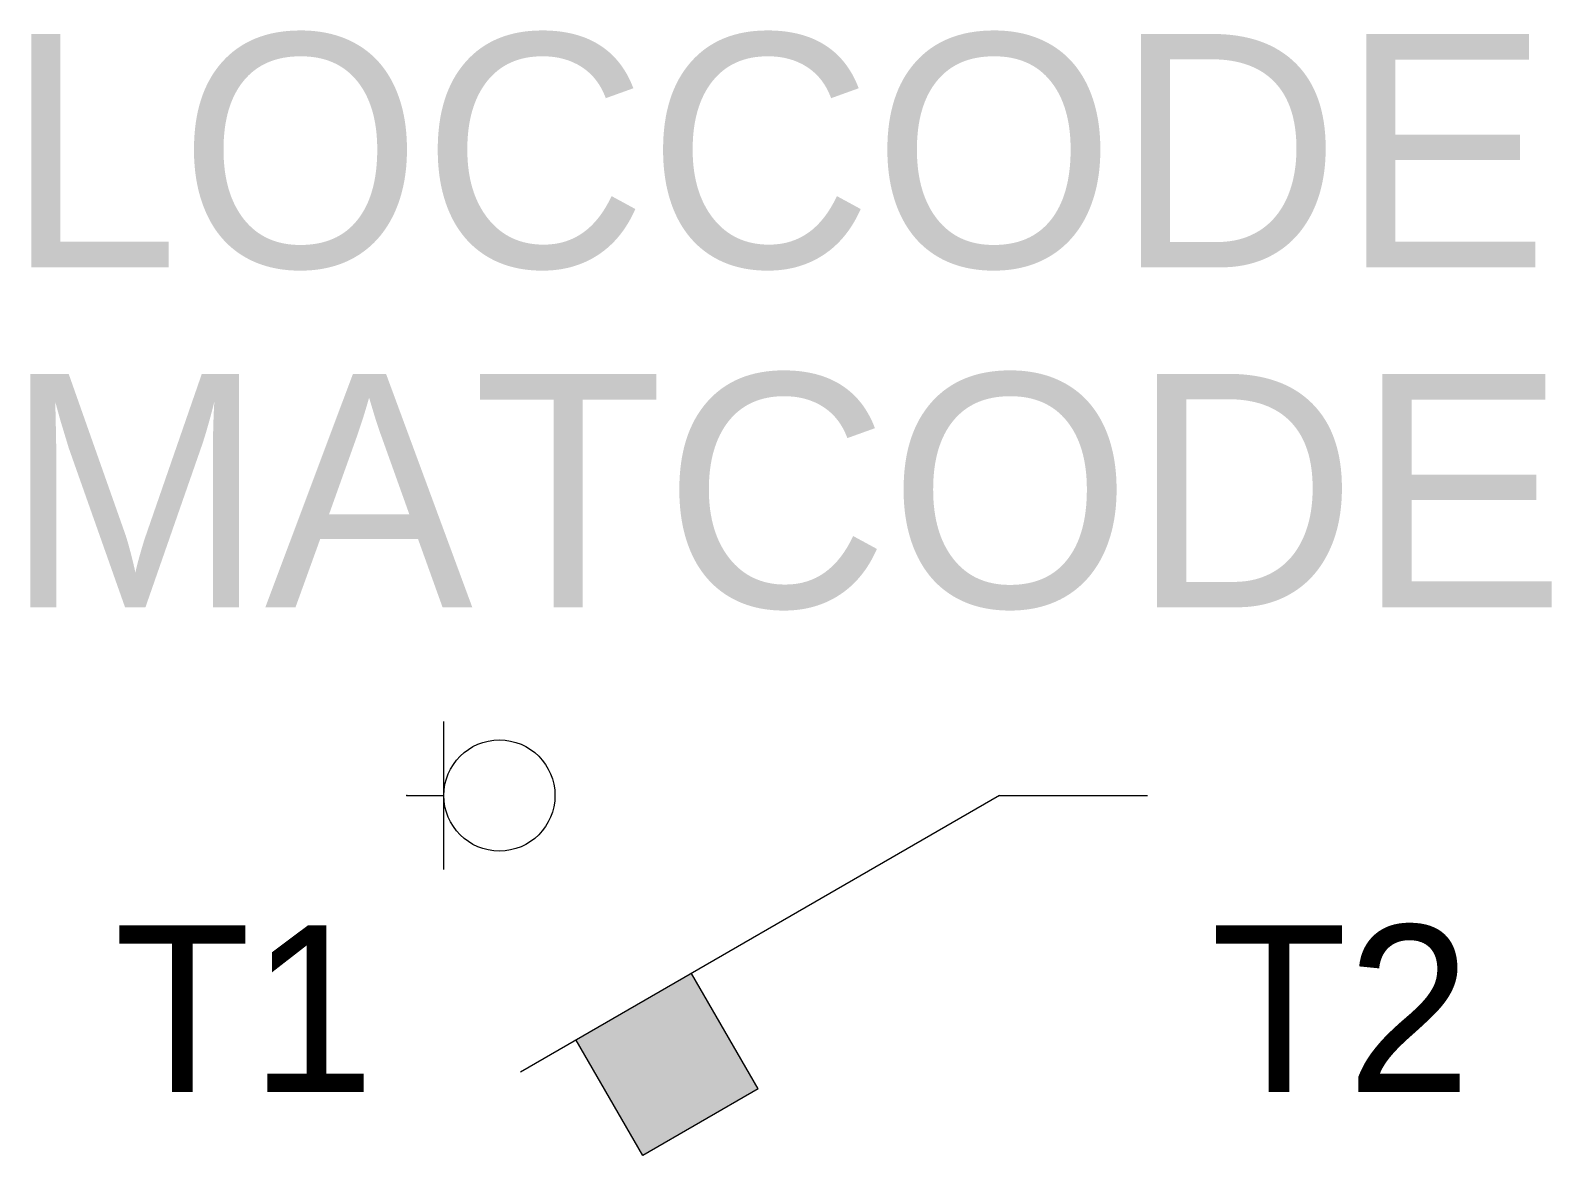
# Model space of a CAD drawing. Extents: x -10.1 to 10.5, y -4.9 to 10.3.
import ezdxf
from ezdxf.enums import TextEntityAlignment as Align

# ---------------------------------------------------------------- set-up
doc = ezdxf.new("R2010")
doc.units = 0
doc.layers.get('0').update_dxf_attribs({"linetype": 'CONTINUOUS'})
doc.layers.add('C', color=6, linetype='CONTINUOUS')
doc.layers.add('T2', color=1, linetype='CONTINUOUS')

msp = doc.modelspace()

# ---------------------------------------------------------------- linework, layer by layer
at = {"color": 0}
for p, q in [((-4.5, -1), (-4.5, 1)), ((-5, 0), (-4.5, 0)), ((3, 0), (-3.464, -3.732)), ((3, 0), (5, 0)), ((-0.257, -3.959), (-1.157, -2.4)), ((-1.816, -4.859), (-2.716, -3.3)), ((-0.257, -3.959), (-1.816, -4.859))]:
    msp.add_line(p, q, dxfattribs=at)
msp.add_circle((-3.75, 0), 0.75, dxfattribs=at)
msp.add_solid([(-2.716, -3.3), (-1.816, -4.859), (-1.157, -2.4), (-0.257, -3.959)], dxfattribs=at)
at = {"layer": 'C', "color": 0, "linetype": 'CONTINUOUS'}
msp.add_point((-5, 0), dxfattribs=at)

# ---------------------------------------------------------------- texts
at = {"color": 0, "linetype": 'CONTINUOUS'}
for tag, p in [('LOCCODE', (0, 7.127)), ('MATCODE', (0.104, 2.54))]:
    msp.add_attdef(tag, text='', height=3.15, dxfattribs=at).set_placement(p, align=Align.CENTER)
at = {"layer": 'T2', "color": 0, "linetype": 'CONTINUOUS'}
msp.add_attdef('T1', text='', height=2.25, dxfattribs=at).set_placement((-5.437, -4), align=Align.RIGHT)
msp.add_attdef('T2', (5.855, -4), '', height=2.25, dxfattribs=at)

doc.saveas('drawing.dxf')
